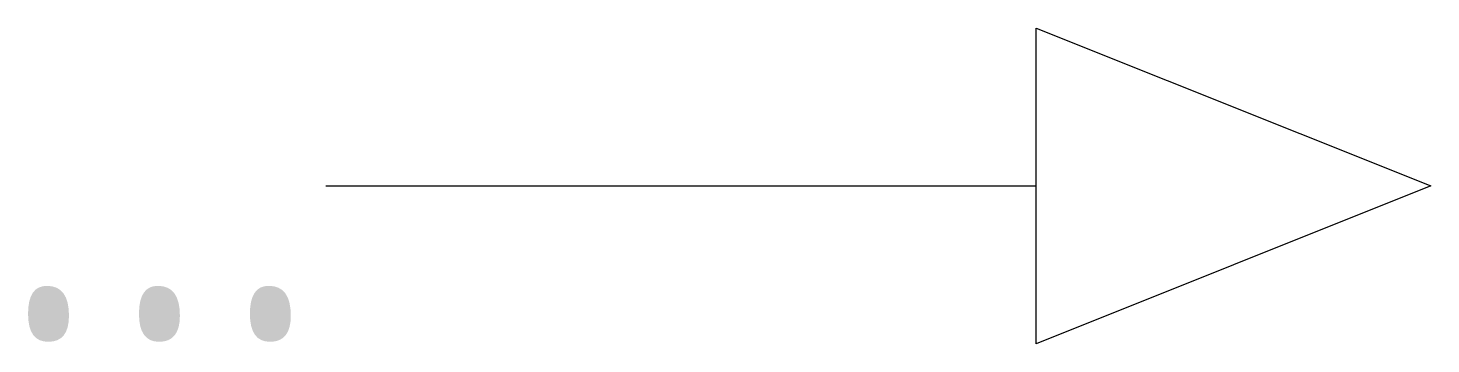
# Model space of a CAD drawing. Extents: x -3.8 to 14, y -2 to 2.
import ezdxf
from ezdxf.enums import TextEntityAlignment as Align

# ---------------------------------------------------------------- set-up
doc = ezdxf.new("R2010")
doc.units = 0
doc.styles.add('NLCS-ISO', font='NLCS-ISO.ttf', dxfattribs={"height": 0.0025})

msp = doc.modelspace()

# ---------------------------------------------------------------- linework, layer by layer
for p, q in [((9, -2), (9, 2)), ((9, 2), (14, 0)), ((0, 0), (9, 0)), ((14, 0), (9, -2))]:
    msp.add_line(p, q)

# ---------------------------------------------------------------- texts
at = {"lineweight": 50, "style": 'NLCS-ISO'}
msp.add_attdef('...', text='...', height=5, dxfattribs=at).set_placement((0, 0.527), align=Align.MIDDLE_RIGHT)

doc.saveas('drawing.dxf')
